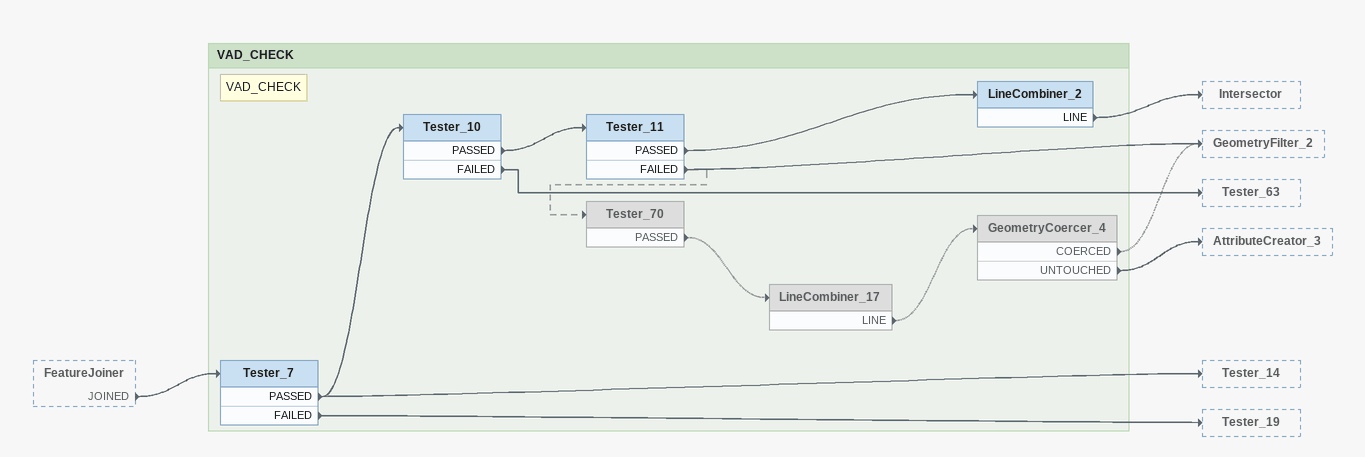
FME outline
FeatureJoiner [outside]
    JOINED -> Tester_7

Bookmark: VAD_CHECK
Tester_7
    PASSED -> Tester_10
    PASSED -> Tester_14
    FAILED -> Tester_19
Note: VAD_CHECK
Tester_10
    PASSED -> Tester_11
    FAILED -> Tester_63
Tester_11
    PASSED -> LineCombiner_2
    FAILED -> Tester_70 [off]
    FAILED -> GeometryFilter_2
LineCombiner_2
    LINE -> Intersector
Tester_70 [off]
    PASSED -> LineCombiner_17 [off]
LineCombiner_17 [off]
    LINE -> GeometryCoercer_4 [off]
GeometryCoercer_4 [off]
    COERCED -> GeometryFilter_2 [off]
    UNTOUCHED -> AttributeCreator_3
